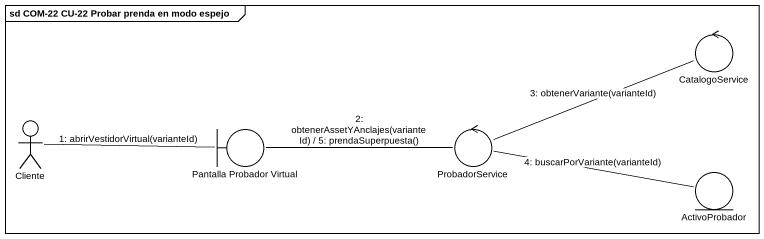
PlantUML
@startuml
mainframe sd COM-22 CU-22 Probar prenda en modo espejo
control CatalogoService
actor Cliente
boundary "Pantalla Probador Virtual" as Pantalla_Probador_Virtual
control ProbadorService
entity ActivoProbador
Cliente -right- Pantalla_Probador_Virtual : 1: abrirVestidorVirtual(varianteId)
Pantalla_Probador_Virtual -right- ProbadorService : 2: obtenerAssetYAnclajes(varianteId) / 5: prendaSuperpuesta()
ProbadorService -right- CatalogoService : 3: obtenerVariante(varianteId)
ProbadorService -right- ActivoProbador : 4: buscarPorVariante(varianteId)
@enduml
